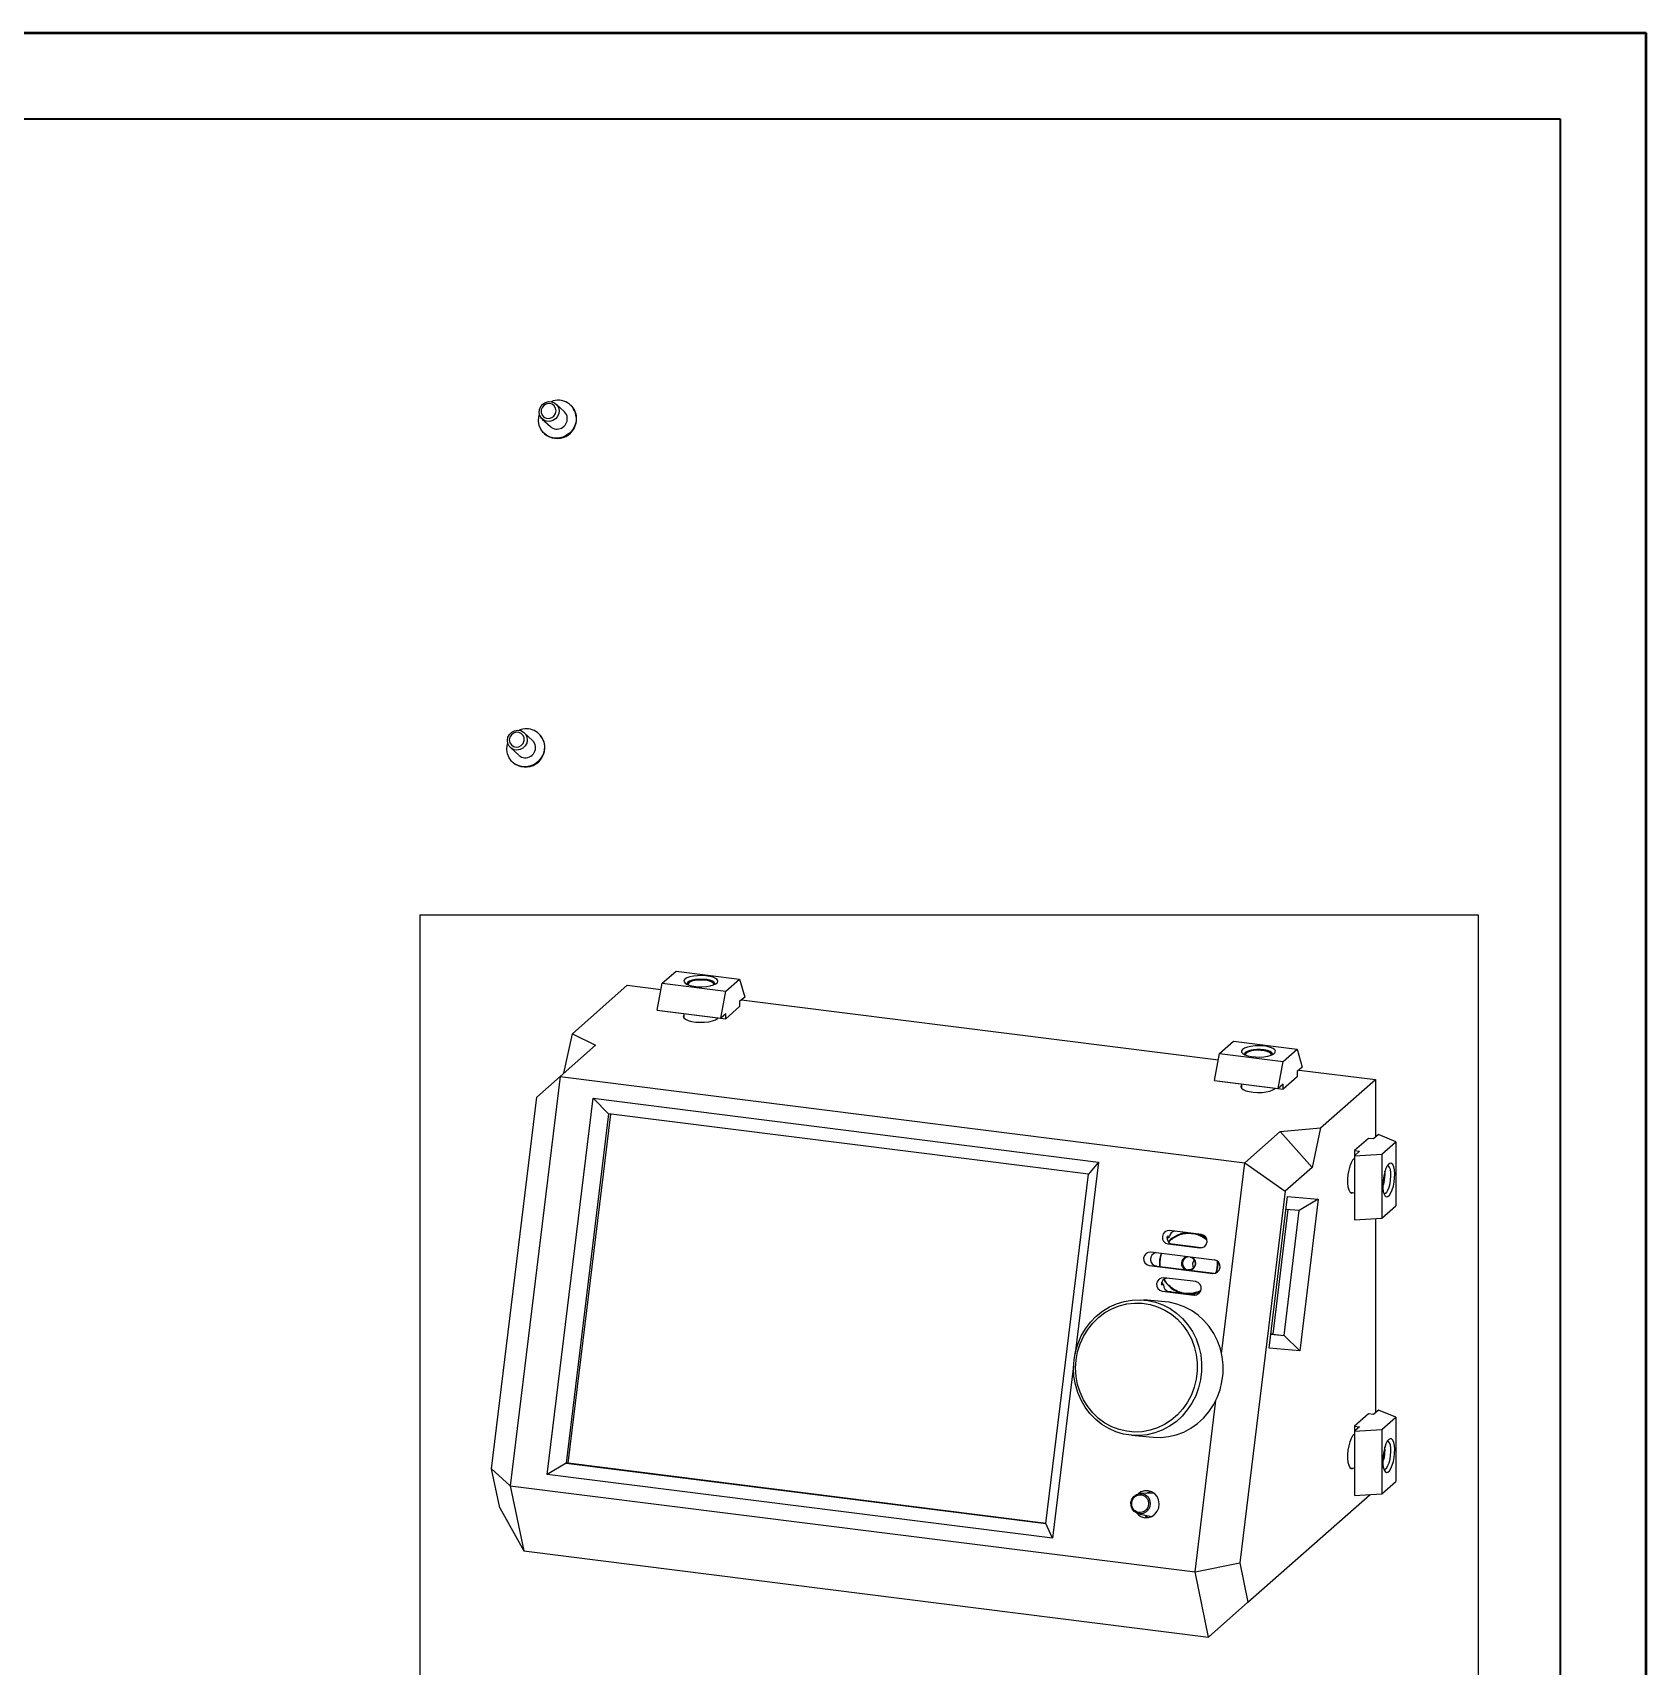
# Model space of a CAD drawing. Header units: millimetres. Extents: x 0 to 279, y 0 to 216.
# Drawn here: x 160.7 to 279.4, y 95.7 to 215.9 of the extents above; entities that cross this region are included whole.
import ezdxf

# ---------------------------------------------------------------- set-up
doc = ezdxf.new("R2010")
doc.units = ezdxf.units.MM
doc.layers.add('PAGE_BORDER', color=7, linetype='Continuous')
doc.layers.add('TITLE_BLOCK_BORDER', color=7, linetype='Continuous')

msp = doc.modelspace()

# ---------------------------------------------------------------- linework, layer by layer
at = {"color": 7, "linetype": 'Continuous', "lineweight": 50}
for p in [(0, 215.9), (279.4, 0)]:
    msp.add_line(p, (279.4, 215.9), dxfattribs=at)
at = {"color": 7, "linetype": 'Continuous', "lineweight": 25}
for p, q in [((198.17, 187.48), (198.77, 186.92)), ((199.8, 188.01), (199.19, 188.58)), ((200.28, 188.48), (200.26, 188.51)), ((198.31, 186.42), (198.34, 186.4)), ((197.46, 163.84), (196.85, 164.4)), ((197.95, 164.3), (197.92, 164.33)), ((195.83, 163.31), (196.44, 162.74)), ((195.98, 162.25), (196, 162.22)), ((206.99, 145.97), (208.02, 146.87)), ((208.02, 146.87), (212.69, 146.28)), ((204.42, 145.82), (200.39, 142.26)), ((204.42, 145.82), (206.91, 145.51)), ((206.62, 143.99), (206.99, 145.97)), ((206.99, 145.97), (211.67, 145.38)), ((208.95, 146), (208.88, 145.93)), ((210.81, 145.93), (210.73, 146)), ((211.67, 145.38), (212.69, 146.28)), ((212.69, 146.28), (213.07, 144.96)), ((211.3, 143.4), (211.67, 145.38)), ((212.69, 144.26), (211.67, 143.35)), ((213.07, 144.96), (212.69, 144.63)), ((212.69, 144.63), (212.69, 144.26)), ((212.84, 144.76), (247.92, 140.34)), ((206.62, 143.99), (211.3, 143.4)), ((206.99, 143.94), (206.99, 143.94)), ((206.99, 143.94), (211.67, 143.35)), ((208.59, 143.74), (208.59, 143.41)), ((211.06, 143.38), (211.1, 143.42)), ((211.09, 143.41), (211.09, 143.43)), ((211.67, 143.73), (211.3, 143.4)), ((211.67, 143.35), (211.67, 143.73)), ((199.76, 139.36), (200.39, 142.26)), ((200.39, 142.26), (202.1, 141.42)), ((202.1, 141.42), (199.49, 139.12)), ((247.64, 138.82), (248.01, 140.8)), ((248.01, 140.8), (249.04, 141.71)), ((248.01, 140.8), (252.69, 140.21)), ((249.04, 141.71), (253.71, 141.12)), ((249.97, 140.83), (249.89, 140.77)), ((251.83, 140.77), (251.75, 140.83)), ((252.69, 140.21), (253.71, 141.12)), ((253.71, 141.12), (254.08, 139.79)), ((252.32, 138.23), (252.69, 140.21)), ((254.08, 139.79), (253.71, 139.47)), ((253.71, 139.47), (253.71, 139.09)), ((253.86, 139.59), (259.47, 138.89)), ((199.49, 139.12), (195.82, 109.01)), ((197.77, 137.6), (199.49, 139.12)), ((199.49, 139.12), (249.86, 132.77)), ((247.64, 138.82), (252.32, 138.23)), ((248.01, 138.77), (248.01, 138.78)), ((248.01, 138.77), (252.69, 138.18)), ((249.61, 138.57), (249.61, 138.25)), ((252.08, 138.21), (252.12, 138.26)), ((252.11, 138.25), (252.11, 138.26)), ((252.69, 138.56), (252.32, 138.23)), ((253.71, 139.09), (252.69, 138.18)), ((252.69, 138.18), (252.69, 138.56)), ((255.44, 135.33), (259.47, 138.89)), ((259.47, 138.89), (259.47, 134.64)), ((194.44, 110.26), (197.77, 137.6)), ((198.53, 109.83), (201.91, 137.51)), ((201.91, 137.51), (239.09, 132.82)), ((203.05, 136.37), (201.91, 137.51)), ((203.05, 136.37), (199.92, 110.67)), ((200.09, 110.66), (203.22, 136.35)), ((238.36, 131.92), (203.05, 136.37)), ((249.86, 132.77), (252.47, 135.07)), ((252.47, 135.07), (255.44, 135.33)), ((254.81, 132.42), (252.47, 135.07)), ((255.44, 135.33), (254.81, 132.42)), ((259.7, 134.84), (259.33, 134.52)), ((260.96, 134.31), (259.7, 134.84)), ((258.95, 134.56), (257.93, 133.66)), ((257.93, 133.66), (258.3, 133.61)), ((257.93, 133.66), (257.93, 128.95)), ((258.3, 133.61), (257.93, 133.28)), ((257.93, 133.28), (259.94, 133.41)), ((259.33, 134.52), (258.95, 134.56)), ((259.94, 133.41), (260.96, 134.31)), ((259.94, 133.41), (259.94, 128.69)), ((260.96, 134.31), (260.96, 129.6)), ((239.09, 132.82), (237.37, 118.73)), ((239.09, 132.82), (238.36, 131.92)), ((248.15, 118.72), (249.86, 132.77)), ((249.86, 132.77), (252.82, 130.67)), ((254.81, 132.42), (252.82, 130.67)), ((257.93, 133.08), (257.92, 133.08)), ((257.93, 133.28), (257.93, 128.57)), ((235.23, 106.23), (238.36, 131.92)), ((252.82, 130.67), (249.49, 103.33)), ((251.65, 119.13), (253.01, 130.29)), ((253.01, 130.29), (255.26, 130.09)), ((255.26, 130.09), (253.87, 129.25)), ((255.26, 130.09), (253.9, 118.93)), ((257.6, 130.6), (257.93, 130.56)), ((253.02, 129.32), (251.91, 120.17)), ((252.75, 120.07), (253.87, 129.25)), ((253.87, 129.25), (252.89, 129.33)), ((257.93, 128.95), (257.93, 128.95)), ((257.93, 128.57), (259.94, 128.69)), ((259.47, 128.66), (259.47, 114.37)), ((259.94, 128.69), (260.96, 129.6)), ((246.67, 127.49), (244.33, 127.79)), ((247.63, 125.61), (242.95, 126.2)), ((244.31, 127.34), (244.14, 127.36)), ((244.21, 126.8), (246.55, 126.5)), ((244.21, 126.8), (244.54, 126.77)), ((246.65, 126.5), (244.54, 126.77)), ((242.83, 125.21), (247.51, 124.62)), ((242.83, 125.21), (243.33, 125.16)), ((243.37, 125.16), (243.21, 125.17)), ((247.61, 124.62), (243.21, 125.17)), ((243.37, 125.16), (243.33, 125.16)), ((243.71, 123.81), (243.87, 123.8)), ((246.25, 124.02), (243.91, 124.31)), ((244, 122.54), (242.42, 122.68)), ((243.79, 123.32), (246.13, 123.03)), ((243.79, 123.32), (244.29, 123.28)), ((244.44, 123.26), (244.27, 123.27)), ((246.23, 123.03), (244.27, 123.27)), ((244.44, 123.26), (244.29, 123.28)), ((246, 123.06), (246.27, 123.03)), ((251.91, 120.17), (251.78, 120.18)), ((253.9, 118.93), (251.65, 119.13)), ((251.77, 120.15), (252.75, 120.07)), ((251.91, 120.17), (252.75, 120.07)), ((253.9, 118.93), (252.75, 120.07)), ((237.26, 117.83), (235.72, 105.14)), ((246.2, 102.67), (247.73, 115.29)), ((258.95, 114.29), (257.93, 113.39)), ((259.33, 114.25), (258.95, 114.29)), ((259.7, 114.57), (259.33, 114.25)), ((260.96, 114.04), (259.7, 114.57)), ((257.93, 113.39), (258.3, 113.34)), ((257.93, 113.39), (257.93, 108.67)), ((258.3, 113.34), (257.93, 113.01)), ((257.93, 113.01), (259.94, 113.14)), ((257.93, 113.01), (257.93, 108.3)), ((259.94, 113.14), (260.96, 114.04)), ((259.94, 113.14), (259.94, 108.42)), ((260.96, 114.04), (260.96, 109.33)), ((241.53, 112.72), (243.11, 112.58)), ((257.93, 112.81), (257.92, 112.81)), ((199.92, 110.67), (198.53, 109.83)), ((199.92, 110.67), (235.23, 106.23)), ((200.09, 110.66), (199.92, 110.67)), ((235.24, 106.23), (200.09, 110.66)), ((194.44, 110.26), (195.82, 109.01)), ((195.04, 107.38), (194.44, 110.26)), ((235.72, 105.14), (198.53, 109.83)), ((257.6, 110.33), (257.93, 110.29)), ((195.82, 109.01), (246.2, 102.67)), ((195.82, 109.01), (196.81, 104.23)), ((243.18, 108.46), (242.19, 108.44)), ((250.09, 100.44), (259.08, 108.37)), ((257.93, 108.67), (257.93, 108.67)), ((257.93, 108.3), (259.94, 108.42)), ((259.94, 108.42), (260.96, 109.33)), ((195.04, 107.38), (196.81, 104.23)), ((235.72, 105.14), (235.23, 106.23)), ((242.05, 106.95), (243.03, 106.75)), ((196.81, 104.23), (247.18, 97.88)), ((246.2, 102.67), (249.49, 103.33)), ((247.18, 97.88), (246.2, 102.67)), ((249.49, 103.33), (250.09, 100.44)), ((247.18, 97.88), (250.09, 100.44))]:
    msp.add_line(p, q, dxfattribs=at)
at = {"color": 8, "linetype": 'Continuous', "lineweight": 25}
for p, q in [((246.55, 126.5), (246.58, 126.5)), ((247.51, 124.62), (247.54, 124.61)), ((246.13, 123.03), (246.16, 123.02))]:
    msp.add_line(p, q, dxfattribs=at)
at = {"color": 7, "linetype": 'Continuous', "lineweight": 25, "flags": 128}
for points in [[(198.72, 187.3), (198.49, 187.31), (198.28, 187.39), (198.11, 187.54), (198, 187.73), (197.95, 187.95), (197.97, 188.18), (198.06, 188.4), (198.21, 188.58), (198.41, 188.7), (198.63, 188.76), (198.86, 188.75), (199.07, 188.67), (199.24, 188.52), (199.36, 188.33), (199.41, 188.11), (199.39, 187.88), (199.3, 187.67), (199.14, 187.49), (198.95, 187.36), (198.72, 187.3)], [(200.67, 187.62), (200.66, 187.3), (200.57, 187), (200.42, 186.72), (200.22, 186.47), (199.96, 186.28), (199.68, 186.15), (199.37, 186.08), (199.06, 186.08), (198.76, 186.15), (198.48, 186.29), (198.25, 186.48), (198.07, 186.73), (197.95, 187.01), (197.89, 187.32), (197.91, 187.63), (197.96, 187.84)], [(198.67, 187.52), (198.87, 187.58), (199.03, 187.7), (199.14, 187.88), (199.19, 188.08), (199.15, 188.28), (199.05, 188.45), (198.9, 188.57), (198.7, 188.62), (198.5, 188.6), (198.32, 188.5), (198.18, 188.35), (198.1, 188.16), (198.09, 187.96), (198.16, 187.77), (198.29, 187.62), (198.47, 187.54), (198.67, 187.52)], [(198.29, 163.73), (198.34, 163.42), (198.32, 163.11), (198.23, 162.81), (198.08, 162.53), (197.87, 162.29), (197.62, 162.1), (197.33, 161.96), (197.02, 161.9), (196.71, 161.9), (196.41, 161.98), (196.14, 162.12), (195.91, 162.32), (195.73, 162.56), (195.61, 162.85), (195.56, 163.15), (195.58, 163.47), (195.63, 163.67)], [(196.54, 163.16), (196.31, 163.12), (196.09, 163.15), (195.89, 163.26), (195.73, 163.42), (195.64, 163.62), (195.61, 163.85), (195.65, 164.08), (195.77, 164.28), (195.93, 164.45), (196.14, 164.55), (196.37, 164.59), (196.59, 164.56), (196.79, 164.45), (196.95, 164.29), (197.05, 164.09), (197.07, 163.86), (197.03, 163.63), (196.92, 163.43), (196.75, 163.26), (196.54, 163.16)], [(196.45, 163.37), (196.63, 163.47), (196.77, 163.62), (196.84, 163.82), (196.84, 164.02), (196.77, 164.2), (196.63, 164.35), (196.45, 164.43), (196.25, 164.44), (196.06, 164.37), (195.9, 164.25), (195.79, 164.07), (195.75, 163.87), (195.79, 163.67), (195.9, 163.5), (196.06, 163.39), (196.25, 163.34), (196.45, 163.37)], [(197.65, 163.52), (197.56, 163.72), (197.46, 163.84)], [(208.67, 146.27), (208.6, 146.17), (208.61, 146.07), (208.69, 145.97), (208.84, 145.88), (209.06, 145.8), (209.33, 145.75), (209.63, 145.72), (209.94, 145.71), (210.25, 145.73), (210.53, 145.78), (210.77, 145.85), (210.95, 145.93), (211.06, 146.03), (211.09, 146.13), (211.05, 146.24), (210.93, 146.33), (210.74, 146.42), (210.5, 146.48), (210.21, 146.52), (209.9, 146.54), (209.59, 146.53), (209.29, 146.5), (209.03, 146.44), (208.82, 146.37), (208.67, 146.27)], [(208.88, 146.04), (208.81, 145.95), (208.81, 145.89)], [(210.87, 145.89), (210.88, 145.94), (210.82, 146.03), (210.7, 146.12), (210.51, 146.19), (210.27, 146.24), (210, 146.26), (209.72, 146.26), (209.45, 146.24), (209.21, 146.19), (209.01, 146.13), (208.88, 146.04)], [(210.61, 146.08), (210.42, 146.14), (210.19, 146.19), (209.92, 146.21), (209.65, 146.2), (209.4, 146.17), (209.18, 146.12), (209.02, 146.05), (208.92, 145.96), (208.9, 145.87), (208.9, 145.85)], [(210.79, 145.85), (210.79, 145.91), (210.74, 146), (210.61, 146.08)], [(208.59, 143.65), (208.58, 143.63), (208.54, 143.53), (208.59, 143.42), (208.71, 143.32), (208.91, 143.23), (209.16, 143.16), (209.46, 143.12), (209.78, 143.1), (210.11, 143.11), (210.42, 143.14), (210.69, 143.2), (210.91, 143.28), (211.06, 143.38)], [(249.69, 141.11), (249.62, 141), (249.62, 140.9), (249.71, 140.8), (249.86, 140.71), (250.08, 140.63), (250.35, 140.58), (250.65, 140.55), (250.96, 140.54), (251.27, 140.56), (251.55, 140.61), (251.79, 140.68), (251.97, 140.76), (252.08, 140.86), (252.11, 140.97), (252.07, 141.07), (251.95, 141.17), (251.76, 141.25), (251.51, 141.31), (251.23, 141.36), (250.92, 141.37), (250.61, 141.37), (250.31, 141.33), (250.05, 141.28), (249.84, 141.2), (249.69, 141.11)], [(249.89, 140.88), (249.83, 140.78), (249.83, 140.72)], [(251.89, 140.72), (251.89, 140.77), (251.84, 140.86), (251.72, 140.95), (251.53, 141.02), (251.29, 141.07), (251.02, 141.09), (250.74, 141.1), (250.47, 141.07), (250.23, 141.03), (250.03, 140.96), (249.89, 140.88)], [(251.51, 140.95), (251.29, 141.01), (251.03, 141.03), (250.76, 141.04), (250.5, 141.02), (250.27, 140.97), (250.08, 140.9), (249.96, 140.82), (249.91, 140.73), (249.92, 140.69)], [(251.8, 140.69), (251.81, 140.71), (251.78, 140.8), (251.68, 140.88), (251.51, 140.95)], [(249.61, 138.48), (249.6, 138.47), (249.56, 138.36), (249.61, 138.25), (249.73, 138.15), (249.93, 138.06), (250.18, 138), (250.48, 137.95), (250.8, 137.93), (251.13, 137.94), (251.43, 137.98), (251.71, 138.04), (251.93, 138.12), (252.08, 138.21)], [(257.93, 133.09), (257.91, 133.07), (257.79, 132.95), (257.68, 132.76), (257.58, 132.51), (257.51, 132.22), (257.45, 131.9), (257.42, 131.58), (257.42, 131.27), (257.45, 131), (257.51, 130.78), (257.58, 130.62), (257.68, 130.54), (257.79, 130.55), (257.84, 130.57)], [(260.45, 132.68), (260.34, 132.55), (260.24, 132.35), (260.15, 132.09), (260.08, 131.8), (260.03, 131.49), (260.01, 131.19), (260.02, 130.9), (260.05, 130.65), (260.11, 130.45), (260.19, 130.32), (260.29, 130.26), (260.39, 130.28), (260.5, 130.38), (260.61, 130.55), (260.71, 130.78), (260.79, 131.05), (260.85, 131.35), (260.88, 131.66), (260.89, 131.96), (260.87, 132.24), (260.82, 132.46), (260.75, 132.63), (260.66, 132.72), (260.56, 132.74), (260.45, 132.68)], [(260.09, 130.51), (260.1, 130.5), (260.2, 130.52), (260.3, 130.61), (260.39, 130.76), (260.48, 130.97), (260.55, 131.23), (260.59, 131.5), (260.61, 131.78), (260.6, 132.04), (260.57, 132.26), (260.51, 132.43), (260.44, 132.53), (260.35, 132.55), (260.34, 132.55)], [(260.17, 131.69), (260.18, 131.95), (260.16, 132.14)], [(244.14, 127.19), (244.17, 127.22), (244.31, 127.34)], [(243.61, 125.12), (243.6, 125.21), (243.62, 125.63)], [(243.62, 125.63), (243.7, 126.04), (243.72, 126.1)], [(245.88, 125.83), (245.97, 125.79), (246.01, 125.76)], [(246.13, 125.62), (246.08, 125.54), (246.02, 125.35)], [(246.02, 125.35), (246.03, 125.16), (246.08, 125.04)], [(243.87, 123.8), (243.77, 123.94), (243.75, 123.98)], [(245.87, 124.9), (245.86, 124.89), (245.7, 124.88)], [(237.3, 118.28), (237.41, 118.89), (237.59, 119.48), (237.83, 120.04), (238.14, 120.56), (238.51, 121.04), (238.93, 121.47), (239.39, 121.85), (239.9, 122.16), (240.43, 122.4), (240.99, 122.57), (241.57, 122.67), (242.15, 122.69), (242.72, 122.64), (243.29, 122.51), (243.84, 122.31), (244.36, 122.04), (244.84, 121.7), (245.28, 121.3), (245.67, 120.85), (246, 120.35), (246.27, 119.81), (246.48, 119.23), (246.62, 118.64), (246.68, 118.03), (246.68, 117.41), (246.61, 116.8), (246.46, 116.2), (246.25, 115.63), (245.97, 115.09), (245.63, 114.58), (245.24, 114.13), (244.8, 113.72), (244.31, 113.38), (243.79, 113.1), (243.24, 112.9), (242.67, 112.76), (242.1, 112.7), (241.52, 112.72), (240.94, 112.81), (240.38, 112.97), (239.85, 113.21), (239.35, 113.52), (238.89, 113.88), (238.47, 114.31), (238.11, 114.79), (237.81, 115.31), (237.57, 115.87), (237.4, 116.45), (237.29, 117.06), (237.26, 117.67), (237.3, 118.28)], [(237.45, 118.26), (237.56, 118.86), (237.74, 119.44), (237.99, 119.99), (238.3, 120.5), (238.67, 120.97), (239.1, 121.39), (239.57, 121.74), (240.08, 122.03), (240.62, 122.24), (241.18, 122.38), (241.75, 122.45), (242.32, 122.43), (242.89, 122.34), (243.44, 122.18), (243.97, 121.93), (244.46, 121.62), (244.91, 121.25), (245.3, 120.82), (245.65, 120.33), (245.93, 119.81), (246.14, 119.24), (246.29, 118.66), (246.36, 118.05), (246.36, 117.45), (246.29, 116.84), (246.14, 116.25), (245.93, 115.69), (245.65, 115.15), (245.3, 114.66), (244.9, 114.22), (244.45, 113.84), (243.96, 113.52), (243.44, 113.26), (242.89, 113.09), (242.32, 112.98), (241.75, 112.96), (241.18, 113.01), (240.62, 113.14), (240.08, 113.34), (239.57, 113.62), (239.1, 113.96), (238.67, 114.37), (238.3, 114.83), (237.99, 115.33), (237.74, 115.88), (237.56, 116.45), (237.45, 117.05), (237.41, 117.66), (237.45, 118.26)], [(243.11, 112.58), (243.67, 112.56), (244.25, 112.62), (244.82, 112.76), (245.37, 112.96), (245.89, 113.24), (246.38, 113.58), (246.82, 113.99), (247.21, 114.44), (247.55, 114.95), (247.83, 115.49), (248.04, 116.06), (248.18, 116.66), (248.26, 117.27), (248.26, 117.89), (248.19, 118.5), (248.06, 119.09), (247.85, 119.67), (247.58, 120.21), (247.24, 120.71), (246.85, 121.16), (246.42, 121.56), (245.93, 121.9), (245.41, 122.17), (244.87, 122.37), (244.3, 122.5), (244, 122.54)], [(257.93, 112.82), (257.91, 112.8), (257.79, 112.68), (257.68, 112.49), (257.58, 112.24), (257.51, 111.95), (257.45, 111.63), (257.42, 111.31), (257.42, 111), (257.45, 110.73), (257.51, 110.51), (257.58, 110.35), (257.68, 110.27), (257.79, 110.27), (257.84, 110.3)], [(260.45, 112.41), (260.34, 112.28), (260.24, 112.08), (260.15, 111.82), (260.08, 111.53), (260.03, 111.22), (260.01, 110.92), (260.02, 110.63), (260.05, 110.38), (260.11, 110.18), (260.19, 110.05), (260.29, 109.99), (260.39, 110.01), (260.5, 110.11), (260.61, 110.28), (260.71, 110.51), (260.79, 110.78), (260.85, 111.08), (260.88, 111.39), (260.89, 111.69), (260.87, 111.97), (260.82, 112.19), (260.75, 112.36), (260.66, 112.45), (260.56, 112.47), (260.45, 112.41)], [(260.09, 110.24), (260.1, 110.23), (260.2, 110.25), (260.3, 110.33), (260.39, 110.49), (260.48, 110.7), (260.55, 110.96), (260.59, 111.23), (260.61, 111.51), (260.6, 111.77), (260.57, 111.99), (260.51, 112.16), (260.44, 112.26), (260.35, 112.28), (260.34, 112.28)], [(260.18, 111.56), (260.17, 111.81), (260.16, 111.87)], [(241.48, 107.78), (241.55, 108.02), (241.69, 108.22), (241.88, 108.37), (242.11, 108.44), (242.34, 108.43), (242.56, 108.34), (242.74, 108.18), (242.86, 107.97), (242.9, 107.72), (242.87, 107.48), (242.77, 107.25), (242.6, 107.08), (242.39, 106.97), (242.16, 106.93), (241.93, 106.98), (241.73, 107.11), (241.58, 107.3), (241.49, 107.53), (241.48, 107.78)], [(242.5, 106.66), (242.77, 106.66), (243.03, 106.75), (243.25, 106.91), (243.42, 107.13), (243.53, 107.39), (243.57, 107.67), (243.52, 107.96), (243.41, 108.21), (243.23, 108.42), (243, 108.57), (242.74, 108.64), (242.48, 108.64), (242.22, 108.55), (242.03, 108.42)], [(242.63, 108.45), (242.72, 108.5), (242.96, 108.59)]]:
    msp.add_lwpolyline(points, dxfattribs=at)
at = {"color": 7, "linetype": 'Continuous', "lineweight": 25}
for centre, radius, start, end in [((199.34, 187.53), 1.33, 3.6566, 113.0584), ((199.27, 187.48), 1.43, 229.1368, 4.3918), ((199.26, 187.49), 0.754, 229.3025, 4.2261), ((199.32, 187.51), 0.697, 3.2316, 46.8062), ((199.37, 187.52), 1.33, 3.2483, 46.7894), ((197, 163.35), 1.34, 16.4975, 112.9864), ((196.93, 163.31), 1.43, 229.4034, 15.9487), ((196.93, 163.31), 0.754, 229.2912, 16.0609), ((197.05, 163.35), 1.31, 15.8701, 46.8923), ((257.69, 131.84), 2.48, 339.0755, 356.4278), ((244.29, 127.29), 0.501, 85.766, 260.3424), ((245.79, 125.52), 2.12, 95.1158, 137.3083), ((244.79, 127.26), 0.488, 100.2569, 170.367), ((246.59, 127), 0.501, 265.766, 80.3424), ((242.91, 125.7), 0.501, 85.766, 260.3424), ((244.62, 127.25), 0.491, 167.4501, 260.8955), ((243.42, 125.66), 0.503, 100.9071, 259.926), ((247.54, 125.12), 0.501, 265.766, 80.3424), ((243.87, 123.81), 0.501, 85.766, 260.3424), ((244.2, 123.8), 0.492, 97.5974, 178.4946), ((244.36, 123.76), 0.486, 175.4994, 261.2105), ((245.77, 125.22), 2.14, 208.9045, 254.6119), ((246.16, 123.53), 0.501, 265.766, 80.3424), ((257.66, 111.58), 2.51, 339.0923, 359.5882), ((242.62, 107.57), 0.92, 218.9033, 262.4712), ((243.12, 107.53), 0.923, 226.1867, 248.5571)]:
    msp.add_arc(centre, radius, start, end, dxfattribs=at)
at = {"color": 8, "linetype": 'Continuous', "lineweight": 25}
for centre, radius, start, end in [((245.75, 125.56), 2.08, 51.182, 70.7987), ((245.76, 125.36), 0.489, 94.4844, 262.3804), ((245.48, 125.39), 2.41, 342.716, 2.3369), ((245.72, 125.15), 2.06, 270.6102, 295.3309)]:
    msp.add_arc(centre, radius, start, end, dxfattribs=at)
at = {"color": 7, "linetype": 'Continuous', "lineweight": 25}
for points, knots in [([(244.26, 126.92), (244.32, 126.99), (244.48, 127.16), (244.81, 127.37), (245.2, 127.52), (245.58, 127.6), (245.82, 127.58), (245.93, 127.57)], [0, 0, 0, 0, 0.138006, 0.37459, 0.606258, 0.822481, 1, 1, 1, 1]), ([(243.64, 125.12), (243.64, 125.15), (243.61, 125.31), (243.63, 125.49), (243.65, 125.63)], [0, 0, 0, 0, 0.181702, 1, 1, 1, 1]), ([(243.65, 125.63), (243.66, 125.77), (243.69, 125.93), (243.75, 126.08), (243.76, 126.1)], [0, 0, 0, 0, 0.861723, 1, 1, 1, 1]), ([(245.83, 125.84), (245.85, 125.83), (245.91, 125.82), (245.97, 125.8), (246, 125.77), (246, 125.77)], [0, 0, 0, 0, 0.3799291, 0.9304056, 1, 1, 1, 1]), ([(246, 125.77), (246.04, 125.73), (246.12, 125.66), (246.19, 125.51), (246.21, 125.36), (246.19, 125.21), (246.13, 125.09), (246.05, 125), (246.01, 124.97), (245.99, 124.96)], [0, 0, 0, 0, 0.184501, 0.346074, 0.498711, 0.644771, 0.81632, 0.925148, 1, 1, 1, 1]), ([(245.53, 123.15), (245.5, 123.15), (245.35, 123.16), (245.07, 123.23), (244.7, 123.4), (244.35, 123.65), (244.09, 123.92), (243.98, 124.13), (243.94, 124.2)], [0, 0, 0, 0, 0.036001, 0.237838, 0.439547, 0.655801, 0.876645, 1, 1, 1, 1]), ([(245.99, 124.96), (245.98, 124.95), (245.93, 124.91), (245.83, 124.88), (245.75, 124.88), (245.7, 124.88)], [0, 0, 0, 0, 0.143449, 0.549935, 1, 1, 1, 1]), ([(241.54, 107.77), (241.56, 107.85), (241.59, 107.97), (241.69, 108.12), (241.78, 108.21), (241.89, 108.28), (242.04, 108.34), (242.24, 108.36), (242.43, 108.29), (242.56, 108.2), (242.65, 108.1), (242.72, 107.99), (242.78, 107.83), (242.77, 107.7), (242.77, 107.61)], [0, 0, 0, 0, 0.119721, 0.184926, 0.25, 0.315204, 0.380279, 0.5, 0.619721, 0.684926, 0.75, 0.815204, 0.880279, 1, 1, 1, 1]), ([(242.77, 107.61), (242.75, 107.53), (242.73, 107.41), (242.63, 107.27), (242.54, 107.17), (242.43, 107.1), (242.28, 107.04), (242.08, 107.02), (241.89, 107.09), (241.75, 107.19), (241.66, 107.28), (241.6, 107.4), (241.54, 107.56), (241.54, 107.69), (241.54, 107.77)], [0, 0, 0, 0, 0.119721, 0.184926, 0.25, 0.315204, 0.380279, 0.5, 0.619721, 0.684926, 0.75, 0.815204, 0.880279, 1, 1, 1, 1])]:
    msp.add_open_spline(points, degree=3, knots=knots, dxfattribs=at)
at = {"color": 8, "linetype": 'Continuous', "lineweight": 25}
for points, knots in [([(245.93, 127.57), (245.95, 127.57), (246.1, 127.57), (246.38, 127.49), (246.74, 127.34), (246.94, 127.18), (247.04, 127.11)], [0, 0, 0, 0, 0.057667, 0.380972, 0.704073, 1, 1, 1, 1]), ([(245.22, 125.43), (245.24, 125.49), (245.26, 125.6), (245.34, 125.71), (245.41, 125.79), (245.49, 125.84), (245.55, 125.86), (245.57, 125.87)], [0, 0, 0, 0, 0.335591, 0.517959, 0.700774, 0.883142, 1, 1, 1, 1]), ([(245.51, 124.88), (245.5, 124.88), (245.46, 124.9), (245.39, 124.95), (245.32, 125.03), (245.27, 125.12), (245.22, 125.25), (245.22, 125.36), (245.22, 125.43)], [0, 0, 0, 0, 0.050607, 0.213033, 0.375857, 0.538283, 0.701107, 1, 1, 1, 1]), ([(246.23, 125.3), (246.21, 125.23), (246.19, 125.13), (246.11, 125.02), (246.04, 124.94), (245.95, 124.88), (245.88, 124.84), (245.83, 124.84), (245.82, 124.84)], [0, 0, 0, 0, 0.298893, 0.461319, 0.624143, 0.786569, 0.949393, 1, 1, 1, 1]), ([(246, 125.81), (246.02, 125.8), (246.07, 125.77), (246.13, 125.7), (246.19, 125.61), (246.23, 125.47), (246.23, 125.37), (246.23, 125.3)], [0, 0, 0, 0, 0.116384, 0.299204, 0.481578, 0.664399, 1, 1, 1, 1]), ([(247.81, 125.1), (247.79, 124.96), (247.77, 124.8), (247.71, 124.65), (247.7, 124.64)], [0, 0, 0, 0, 0.872003, 1, 1, 1, 1]), ([(247.82, 125.53), (247.82, 125.52), (247.84, 125.38), (247.82, 125.24), (247.81, 125.1)], [0, 0, 0, 0, 0.0181806, 1, 1, 1, 1]), ([(246.62, 123.36), (246.5, 123.31), (246.25, 123.2), (245.88, 123.13), (245.64, 123.15), (245.53, 123.15)], [0, 0, 0, 0, 0.3594316, 0.7111991, 1, 1, 1, 1])]:
    msp.add_open_spline(points, degree=3, knots=knots, dxfattribs=at)
at = {"layer": 'PAGE_BORDER', "lineweight": 35}
for p, q in [((6.35, 209.55), (273.05, 209.55)), ((273.05, 209.55), (273.05, 6.35))]:
    msp.add_line(p, q, dxfattribs=at)
at = {"layer": 'TITLE_BLOCK_BORDER'}
for p, q in [((189.17, 151.01), (267.03, 151.01)), ((189.17, 151.01), (189.17, 90.73)), ((267.03, 151.01), (267.03, 90.73))]:
    msp.add_line(p, q, dxfattribs=at)

doc.saveas('drawing.dxf')
